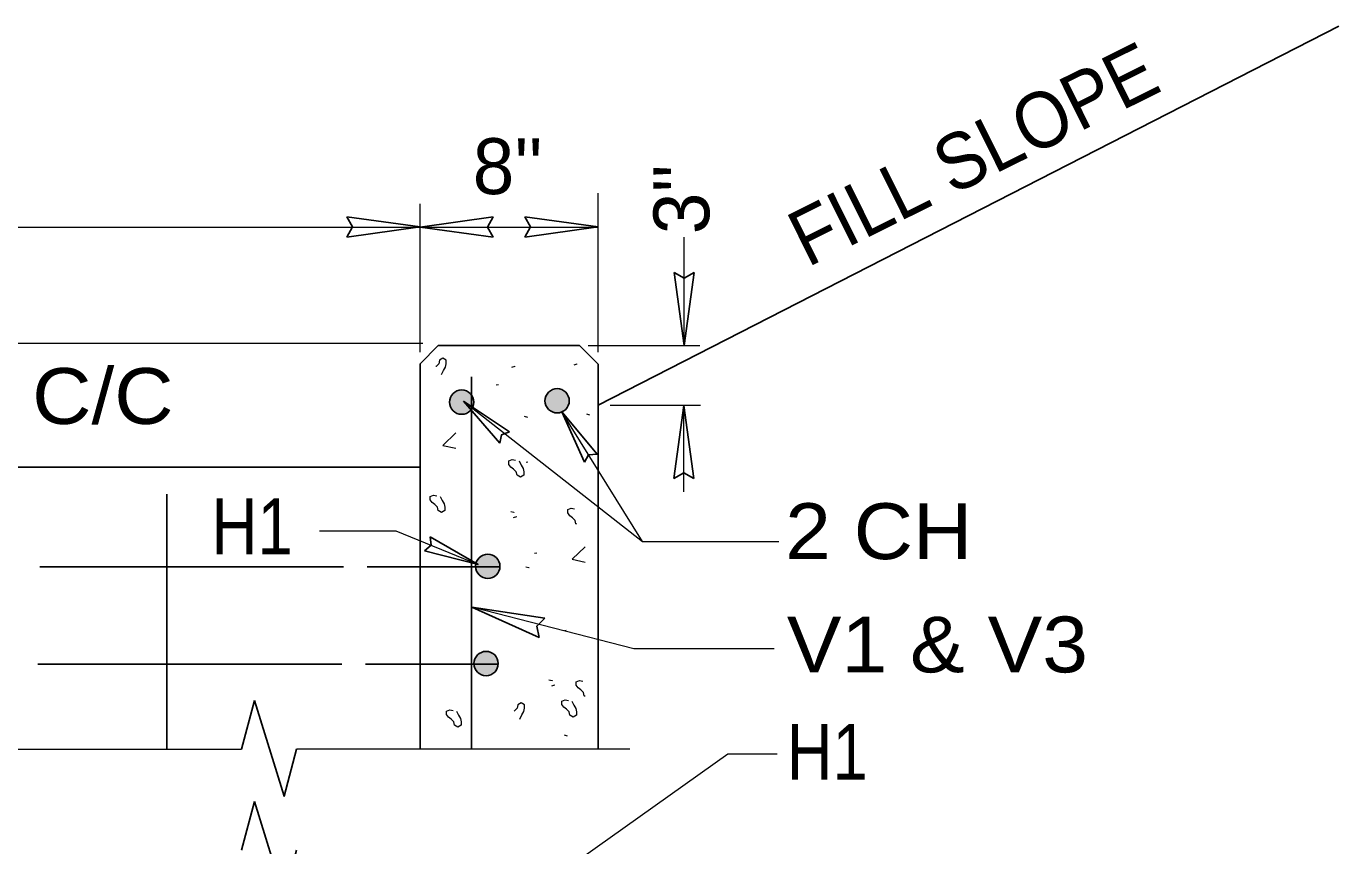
# Model space of a CAD drawing. Extents: x 472 to 851, y 139 to 417.
# Drawn here: x 632.77 to 663.34, y 216.41 to 235.49 of the extents above; entities that cross this region are included whole.
import ezdxf

# ---------------------------------------------------------------- set-up
doc = ezdxf.new("R2010")
doc.units = 0
doc.header["$LTSCALE"] = 0.52
doc.layers.add('1', color=7, linetype='Continuous', lineweight=25)

msp = doc.modelspace()

# ---------------------------------------------------------------- hatches: boundary and pattern name
at = {"layer": '1'}
for points in [[(642.6258, 226.7377, 1), (643.1917, 226.7377, 1)], [(645.4143, 226.7691, 1), (644.8484, 226.7691, 1)], [(643.2335, 222.9163, 1), (643.7993, 222.9163, 1)], [(643.1938, 220.6532, 1), (643.7597, 220.6532, 1)]]:
    msp.add_hatch(color=256, dxfattribs=at).paths.add_polyline_path(points)

# ---------------------------------------------------------------- linework, layer by layer
for p, q in [((646.0854, 226.6638), (663.3377, 235.4864)), ((641.9376, 230.8148), (640.2346, 231.0487)), ((641.9382, 230.8131), (643.6413, 231.0471)), ((646.0851, 230.8148), (644.3821, 231.0487)), ((641.9376, 230.8148), (640.2346, 230.5807)), ((641.9382, 230.8131), (643.6413, 230.5791)), ((646.0851, 230.8148), (644.3821, 230.5807)), ((648.089, 228.054), (647.855, 229.757)), ((648.089, 228.054), (648.323, 229.757)), ((641.9379, 227.632), (642.3593, 228.0537)), ((645.6562, 228.0537), (642.3593, 228.0537)), ((646.0854, 227.6242), (645.6562, 228.0537)), ((641.9379, 227.632), (641.9379, 218.6619)), ((646.0854, 218.6619), (646.0854, 227.6242)), ((643.1379, 227.3291), (643.1379, 218.6619)), ((642.9511, 226.7572), (644.0255, 226.0446)), ((642.9511, 226.7572), (643.7935, 225.7812)), ((648.0847, 226.6604), (647.8507, 224.9574)), ((648.0847, 226.6604), (648.3188, 224.9574)), ((645.2394, 226.5146), (646.0638, 225.5233)), ((645.2394, 226.5146), (645.7658, 225.3377)), ((624.8266, 225.2253), (641.9379, 225.2253)), ((636.0379, 224.5972), (636.0379, 218.6619)), ((643.2898, 222.9611), (642.1732, 223.6054)), ((643.2898, 222.9611), (642.0408, 223.2803)), ((633.0788, 222.9027), (640.1572, 222.9027)), ((640.7048, 222.9027), (643.7903, 222.9027)), ((643.1477, 221.9661), (644.7159, 221.2622)), ((643.1477, 221.9661), (644.8476, 221.7112)), ((633.0391, 220.6397), (640.1175, 220.6397)), ((640.6652, 220.6397), (643.7506, 220.6397)), ((637.7773, 218.6619), (638.0798, 219.7956)), ((637.7773, 216.3078), (638.0798, 217.4415))]:
    msp.add_line(p, q, dxfattribs=at)
at = {"layer": '1', "lineweight": 13}
for p, q in [((646.0854, 227.9047), (646.0854, 231.6051)), ((641.9379, 227.9047), (641.9379, 231.3523)), ((648.0882, 228.0537), (648.0882, 230.5814)), ((602.207, 228.1079), (642.0039, 228.1079)), ((645.8546, 228.0537), (648.4517, 228.0537)), ((643.7145, 227.1371), (643.7692, 227.1479)), ((646.3666, 226.6638), (648.4676, 226.6638)), ((648.0856, 224.6522), (648.0856, 226.6607)), ((647.1213, 223.4948), (645.2398, 226.5152)), ((644.604, 223.2207), (644.6587, 223.2315)), ((626.5007, 218.6619), (637.7773, 218.6619)), ((646.827, 218.6619), (639.0631, 218.6619))]:
    msp.add_line(p, q, dxfattribs=at)
at = {"layer": '1'}
for points in [[(640.2346, 230.5807), (640.3663, 230.8172), (640.2346, 231.0487)], [(643.6413, 231.0471), (643.5095, 230.8107), (643.6413, 230.5791)], [(644.3821, 230.5807), (644.5138, 230.8172), (644.3821, 231.0487)], [(647.855, 229.757), (648.0914, 229.6252), (648.323, 229.757)], [(644.0255, 226.0446), (643.8342, 225.9768), (643.7935, 225.7812)], [(646.0638, 225.5233), (645.861, 225.5134), (645.7658, 225.3377)], [(648.3188, 224.9574), (648.0823, 225.0892), (647.8507, 224.9574)], [(642.0408, 223.2803), (642.1992, 223.4073), (642.1732, 223.6054)], [(644.7159, 221.2622), (644.6561, 221.5262), (644.8476, 221.7112)], [(639.0631, 218.6619), (638.7699, 217.5633), (638.0798, 219.7956)], [(639.0631, 216.3078), (638.7699, 215.2092), (638.0798, 217.4415)]]:
    msp.add_lwpolyline(points, dxfattribs=at)
at = {"layer": '1', "lineweight": 13}
for points in [[(618.1572, 230.8139), (621.7572, 230.8139), (641.9379, 230.8139), (646.0854, 230.8139)], [(642.4372, 227.3835), (642.4841, 227.477), (642.5308, 227.5552), (642.5464, 227.633), (642.5464, 227.7113), (642.4684, 227.7578), (642.3904, 227.711), (642.3746, 227.633), (642.3124, 227.5708), (642.3046, 227.5649)], [(644.0797, 227.5537), (644.1531, 227.5727), (644.1553, 227.5747)], [(645.5263, 227.6087), (645.5997, 227.6277), (645.6018, 227.6297)], [(642.9513, 226.7578), (647.1213, 223.4948), (650.2967, 223.4948)], [(644.3653, 226.4078), (644.4387, 226.3892), (644.4407, 226.387)], [(645.8119, 226.4628), (645.8852, 226.4442), (645.8872, 226.442)], [(642.7685, 226.0198), (642.4681, 225.7312), (642.7685, 225.6684)], [(644.2432, 225.3682), (644.29, 225.2746), (644.3368, 225.1967), (644.3527, 225.1188), (644.3525, 225.0406), (644.2745, 224.9939), (644.1967, 225.0406), (644.1808, 225.1188), (644.1185, 225.1809), (644.0562, 225.2279), (644.0093, 225.2902), (644.0095, 225.3681), (644.0875, 225.3994), (644.1652, 225.3839)], [(644.4135, 225.3375), (644.4501, 225.3469), (644.4512, 225.3479)], [(642.4074, 224.5407), (642.4543, 224.447), (642.5011, 224.3692), (642.5169, 224.2912), (642.5168, 224.213), (642.4388, 224.1663), (642.3609, 224.213), (642.3451, 224.2912), (642.2827, 224.3533), (642.2204, 224.4003), (642.1736, 224.4627), (642.1737, 224.5405), (642.2518, 224.5718), (642.3294, 224.5563)], [(644.0503, 224.1921), (644.1236, 224.1734), (644.1256, 224.1712)], [(645.5884, 223.895), (645.5667, 223.908), (645.5509, 223.9862), (645.4886, 224.0483), (645.4262, 224.0953), (645.3794, 224.1577), (645.3796, 224.2355), (645.4576, 224.2668), (645.5353, 224.2513)], [(644.1163, 224.0539), (644.1897, 224.0729), (644.1918, 224.0749)], [(639.5995, 223.7393), (641.3774, 223.7393), (643.2898, 222.9604)], [(645.7821, 223.3678), (645.4817, 223.0792), (645.7821, 223.0163)], [(644.4019, 222.9081), (644.4752, 222.8894), (644.4773, 222.8872)], [(643.1726, 221.9667), (646.9172, 221.0063), (650.1875, 221.0063)], [(645.303, 221.4211), (645.3396, 221.4305), (645.3407, 221.4315)], [(644.9398, 220.2757), (645.0131, 220.257), (645.0151, 220.2548)], [(645.0058, 220.1375), (645.0792, 220.1565), (645.0813, 220.1585)], [(645.7821, 219.887), (645.7604, 219.9), (645.7446, 219.9782), (645.6822, 220.0403), (645.6199, 220.0873), (645.5731, 220.1497), (645.5733, 220.2275), (645.6513, 220.2588), (645.7289, 220.2433)], [(642.7888, 219.5462), (642.8357, 219.4526), (642.8825, 219.3748), (642.8983, 219.2968), (642.8982, 219.2186), (642.8202, 219.1719), (642.7423, 219.2186), (642.7265, 219.2968), (642.6642, 219.3589), (642.6018, 219.4059), (642.555, 219.4682), (642.5552, 219.5461), (642.6332, 219.5774), (642.7108, 219.5619)], [(644.2606, 219.3626), (644.3074, 219.4561), (644.3541, 219.5342), (644.3697, 219.6121), (644.3697, 219.6904), (644.2917, 219.7369), (644.2138, 219.6901), (644.1979, 219.6121), (644.1358, 219.5499), (644.1279, 219.544)], [(645.476, 219.7814), (645.5228, 219.6877), (645.5697, 219.6099), (645.5855, 219.5319), (645.5853, 219.4537), (645.5073, 219.4071), (645.4295, 219.4537), (645.4137, 219.5319), (645.3513, 219.5941), (645.289, 219.6411), (645.2422, 219.7034), (645.2423, 219.7812), (645.3203, 219.8126), (645.398, 219.7971)], [(645.2914, 218.9917), (645.3647, 218.973), (645.3668, 218.9708)], [(643.625, 214.6592), (649.1097, 218.5512), (650.2574, 218.5512)]]:
    msp.add_lwpolyline(points, dxfattribs=at)
at = {"layer": '1'}
for centre in [(642.9087, 226.7377), (645.1313, 226.7691), (643.5164, 222.9163), (643.4767, 220.6532)]:
    msp.add_circle(centre, 0.2829, dxfattribs=at)

# ---------------------------------------------------------------- texts
at = {"layer": '1', "width": 0.95}
msp.add_text('FILL SLOPE', height=1.3, rotation=26.479, dxfattribs=at).set_placement((650.9636, 229.8677))
at = {"layer": '1'}
msp.add_text("8''", height=1.3, dxfattribs=at).set_placement((643.1658, 231.58))
msp.add_text("3''", height=1.3, rotation=90, dxfattribs=at).set_placement((648.675, 230.6472))
for s, width, p in [("H1 @6'' C/C", 1.1, (625.6615, 226.2304)), ('H1', 0.85, (637.0832, 223.1957)), ('2 CH', 1.1, (650.4443, 223.084)), ('V1 & V3', 1.1, (650.4804, 220.4476)), ('H1', 0.85, (650.4804, 217.9496))]:
    msp.add_text(s, height=1.3, dxfattribs=dict(at, width=width)).set_placement(p)

doc.saveas('drawing.dxf')
